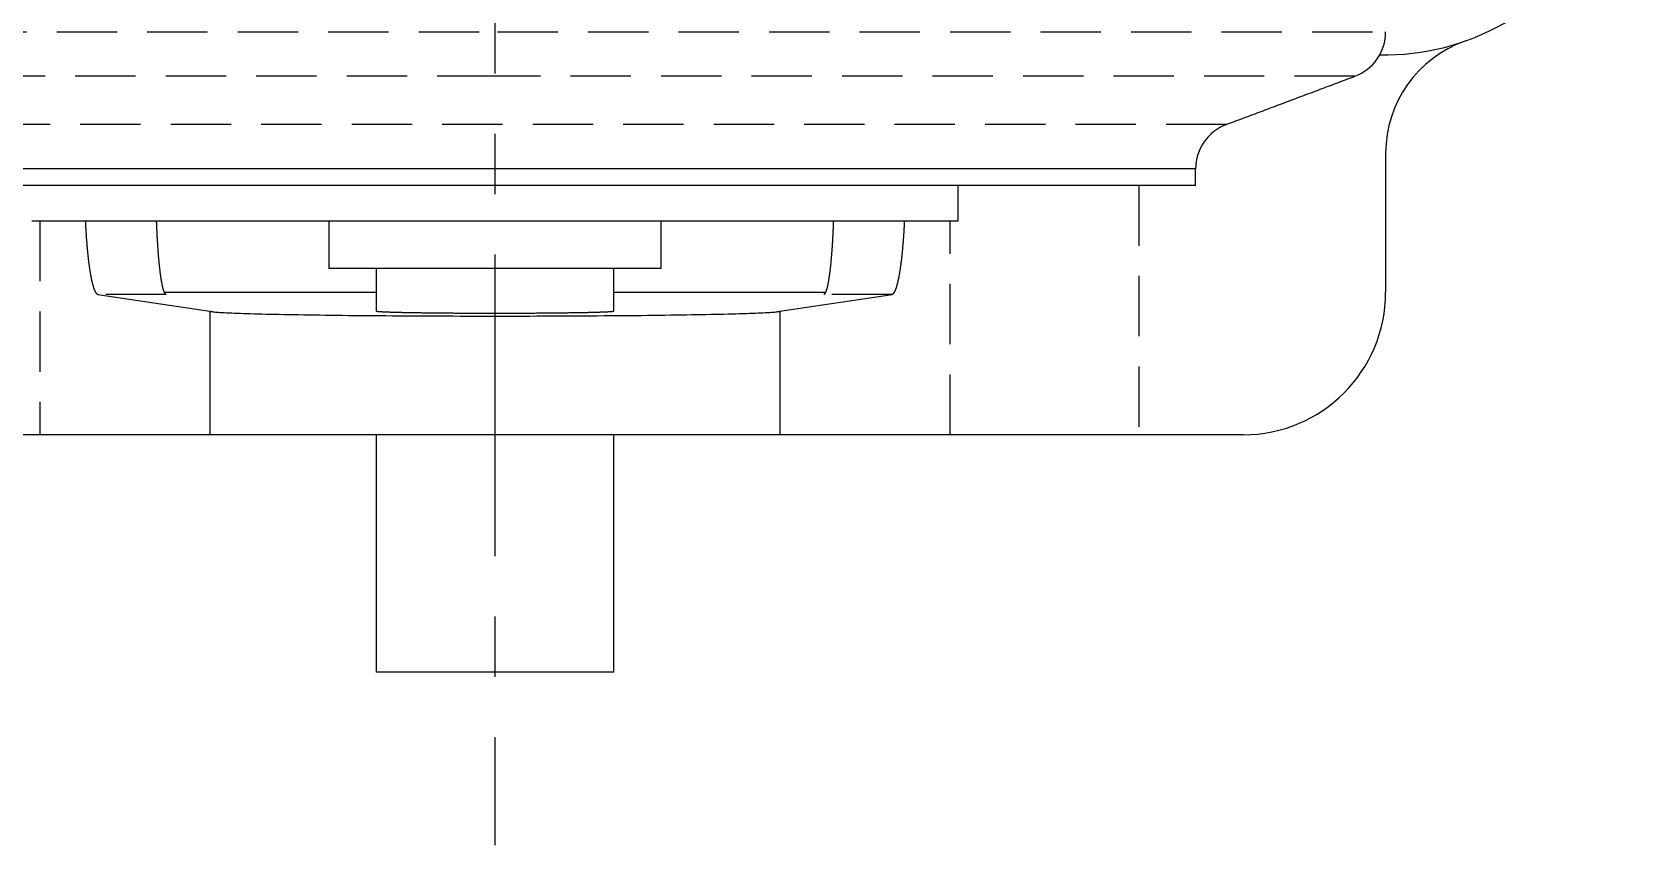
# Model space of a CAD drawing. Extents: x 21 to 308, y 43 to 260.
# Drawn here: x 130.09 to 163.59, y 44.2 to 61.32 of the extents above; entities that cross this region are included whole.
import ezdxf

# ---------------------------------------------------------------- set-up
doc = ezdxf.new("R2010")
doc.units = 0
doc.linetypes.add('CENTER', pattern=[10.16, 6.35, -1.27, 1.27, -1.27])
doc.linetypes.add('HIDDEN', pattern=[1.905, 1.27, -0.635])
doc.layers.get('0').update_dxf_attribs({"linetype": 'CONTINUOUS'})
doc.layers.add('CENTER', color=1, linetype='CENTER')

msp = doc.modelspace()

# ---------------------------------------------------------------- linework, layer by layer
at = {"color": 3, "linetype": 'HIDDEN'}
for p, q in [((121.088, 61.321), (139.893, 61.321)), ((139.893, 61.321), (158.588, 61.321)), ((139.891, 60.385), (121.737, 60.385)), ((157.939, 60.385), (139.891, 60.385)), ((155.237, 59.372), (124.439, 59.372)), ((153.395, 58.088), (153.395, 52.838)), ((130.254, 57.338), (130.254, 52.838)), ((149.423, 52.838), (149.423, 57.338)), ((132.913, 55.794), (131.48, 55.794)), ((148.196, 55.794), (146.764, 55.794))]:
    msp.add_line(p, q, dxfattribs=at)
at = {"color": 7, "linetype": 'CONTINUOUS'}
for p, q in [((158.588, 58.767), (158.588, 55.838)), ((154.588, 58.435), (125.088, 58.435)), ((154.588, 58.088), (125.088, 58.088)), ((149.588, 57.338), (130.088, 57.338)), ((143.338, 56.338), (136.338, 56.338)), ((131.48, 55.794), (133.838, 55.443)), ((132.875, 55.838), (137.338, 55.838)), ((142.338, 55.838), (146.802, 55.838)), ((145.838, 55.443), (148.196, 55.794)), ((133.838, 55.443), (133.838, 52.838)), ((145.838, 55.443), (145.838, 52.838)), ((130.254, 52.838), (126.281, 52.838)), ((133.838, 52.838), (130.254, 52.838)), ((145.838, 52.838), (133.838, 52.838)), ((149.423, 52.838), (145.838, 52.838)), ((153.395, 52.838), (149.423, 52.838)), ((155.588, 52.838), (153.395, 52.838)), ((142.338, 47.838), (137.338, 47.838))]:
    msp.add_line(p, q, dxfattribs=at)
at = {"color": 7}
for points in [[(155.237, 59.372, 0), (155.28, 59.388, 0), (155.323, 59.404, 0), (155.366, 59.42, 0), (155.409, 59.436, 0), (155.451, 59.452, 0), (155.494, 59.468, 0), (155.537, 59.484, 0), (155.58, 59.5, 0), (155.623, 59.516, 0), (155.666, 59.532, 0), (155.709, 59.548, 0), (155.752, 59.565, 0), (155.795, 59.581, 0), (155.838, 59.597, 0), (155.88, 59.613, 0), (155.923, 59.629, 0), (155.966, 59.645, 0), (156.009, 59.661, 0), (156.052, 59.677, 0), (156.095, 59.693, 0), (156.138, 59.709, 0), (156.181, 59.725, 0), (156.224, 59.742, 0), (156.266, 59.758, 0), (156.309, 59.774, 0), (156.352, 59.79, 0), (156.395, 59.806, 0), (156.438, 59.822, 0), (156.481, 59.838, 0), (156.524, 59.854, 0), (156.567, 59.87, 0), (156.61, 59.886, 0), (156.652, 59.902, 0), (156.695, 59.919, 0), (156.738, 59.935, 0), (156.781, 59.951, 0), (156.824, 59.967, 0), (156.867, 59.983, 0), (156.91, 59.999, 0), (156.953, 60.015, 0), (156.996, 60.031, 0), (157.039, 60.047, 0), (157.081, 60.063, 0), (157.124, 60.079, 0), (157.167, 60.095, 0), (157.21, 60.111, 0), (157.253, 60.128, 0), (157.296, 60.144, 0), (157.339, 60.16, 0), (157.382, 60.176, 0), (157.425, 60.192, 0), (157.467, 60.208, 0), (157.51, 60.224, 0), (157.553, 60.24, 0), (157.596, 60.256, 0), (157.639, 60.272, 0), (157.682, 60.288, 0), (157.725, 60.304, 0), (157.768, 60.321, 0), (157.811, 60.337, 0), (157.853, 60.353, 0), (157.896, 60.369, 0), (157.939, 60.385, 0)], [(154.588, 58.088, 0), (154.588, 58.093, 0), (154.588, 58.099, 0), (154.588, 58.104, 0), (154.588, 58.11, 0), (154.588, 58.115, 0), (154.588, 58.121, 0), (154.588, 58.126, 0), (154.588, 58.132, 0), (154.588, 58.137, 0), (154.588, 58.143, 0), (154.588, 58.148, 0), (154.588, 58.154, 0), (154.588, 58.159, 0), (154.588, 58.165, 0), (154.588, 58.17, 0), (154.588, 58.176, 0), (154.588, 58.181, 0), (154.588, 58.187, 0), (154.588, 58.192, 0), (154.588, 58.198, 0), (154.588, 58.203, 0), (154.588, 58.209, 0), (154.588, 58.215, 0), (154.588, 58.22, 0), (154.588, 58.225, 0), (154.588, 58.231, 0), (154.588, 58.237, 0), (154.588, 58.242, 0), (154.588, 58.248, 0), (154.588, 58.253, 0), (154.588, 58.259, 0), (154.588, 58.264, 0), (154.588, 58.27, 0), (154.588, 58.275, 0), (154.588, 58.281, 0), (154.588, 58.286, 0), (154.588, 58.292, 0), (154.588, 58.297, 0), (154.588, 58.303, 0), (154.588, 58.308, 0), (154.588, 58.314, 0), (154.588, 58.319, 0), (154.588, 58.325, 0), (154.588, 58.33, 0), (154.588, 58.336, 0), (154.588, 58.342, 0), (154.588, 58.347, 0), (154.588, 58.352, 0), (154.588, 58.358, 0), (154.588, 58.364, 0), (154.588, 58.369, 0), (154.588, 58.375, 0), (154.588, 58.38, 0), (154.588, 58.386, 0), (154.588, 58.391, 0), (154.588, 58.397, 0), (154.588, 58.402, 0), (154.588, 58.408, 0), (154.588, 58.413, 0), (154.588, 58.419, 0), (154.588, 58.424, 0), (154.588, 58.43, 0), (154.588, 58.435, 0)], [(149.588, 57.338, 0), (149.588, 57.349, 0), (149.588, 57.361, 0), (149.588, 57.373, 0), (149.588, 57.385, 0), (149.588, 57.397, 0), (149.588, 57.409, 0), (149.588, 57.421, 0), (149.588, 57.433, 0), (149.588, 57.445, 0), (149.588, 57.457, 0), (149.588, 57.468, 0), (149.588, 57.48, 0), (149.588, 57.492, 0), (149.588, 57.504, 0), (149.588, 57.516, 0), (149.588, 57.528, 0), (149.588, 57.54, 0), (149.588, 57.552, 0), (149.588, 57.564, 0), (149.588, 57.576, 0), (149.588, 57.588, 0), (149.588, 57.599, 0), (149.588, 57.611, 0), (149.588, 57.623, 0), (149.588, 57.635, 0), (149.588, 57.647, 0), (149.588, 57.659, 0), (149.588, 57.671, 0), (149.588, 57.683, 0), (149.588, 57.695, 0), (149.588, 57.707, 0), (149.588, 57.718, 0), (149.588, 57.73, 0), (149.588, 57.742, 0), (149.588, 57.754, 0), (149.588, 57.766, 0), (149.588, 57.778, 0), (149.588, 57.79, 0), (149.588, 57.802, 0), (149.588, 57.814, 0), (149.588, 57.826, 0), (149.588, 57.838, 0), (149.588, 57.849, 0), (149.588, 57.861, 0), (149.588, 57.873, 0), (149.588, 57.885, 0), (149.588, 57.897, 0), (149.588, 57.909, 0), (149.588, 57.921, 0), (149.588, 57.933, 0), (149.588, 57.945, 0), (149.588, 57.957, 0), (149.588, 57.968, 0), (149.588, 57.98, 0), (149.588, 57.992, 0), (149.588, 58.004, 0), (149.588, 58.016, 0), (149.588, 58.028, 0), (149.588, 58.04, 0), (149.588, 58.052, 0), (149.588, 58.064, 0), (149.588, 58.076, 0), (149.588, 58.088, 0)], [(136.338, 57.338, 0), (136.338, 57.322, 0), (136.338, 57.306, 0), (136.338, 57.29, 0), (136.338, 57.274, 0), (136.338, 57.258, 0), (136.338, 57.242, 0), (136.338, 57.227, 0), (136.338, 57.211, 0), (136.338, 57.195, 0), (136.338, 57.179, 0), (136.338, 57.163, 0), (136.338, 57.147, 0), (136.338, 57.131, 0), (136.338, 57.115, 0), (136.338, 57.099, 0), (136.338, 57.084, 0), (136.338, 57.068, 0), (136.338, 57.052, 0), (136.338, 57.036, 0), (136.338, 57.02, 0), (136.338, 57.004, 0), (136.338, 56.988, 0), (136.338, 56.972, 0), (136.338, 56.957, 0), (136.338, 56.941, 0), (136.338, 56.925, 0), (136.338, 56.909, 0), (136.338, 56.893, 0), (136.338, 56.877, 0), (136.338, 56.861, 0), (136.338, 56.846, 0), (136.338, 56.83, 0), (136.338, 56.814, 0), (136.338, 56.798, 0), (136.338, 56.782, 0), (136.338, 56.766, 0), (136.338, 56.75, 0), (136.338, 56.734, 0), (136.338, 56.718, 0), (136.338, 56.703, 0), (136.338, 56.687, 0), (136.338, 56.671, 0), (136.338, 56.655, 0), (136.338, 56.639, 0), (136.338, 56.623, 0), (136.338, 56.607, 0), (136.338, 56.592, 0), (136.338, 56.576, 0), (136.338, 56.56, 0), (136.338, 56.544, 0), (136.338, 56.528, 0), (136.338, 56.512, 0), (136.338, 56.496, 0), (136.338, 56.48, 0), (136.338, 56.465, 0), (136.338, 56.449, 0), (136.338, 56.433, 0), (136.338, 56.417, 0), (136.338, 56.401, 0), (136.338, 56.385, 0), (136.338, 56.369, 0), (136.338, 56.353, 0), (136.338, 56.338, 0)], [(143.338, 56.338, 0), (143.338, 56.353, 0), (143.338, 56.369, 0), (143.338, 56.385, 0), (143.338, 56.401, 0), (143.338, 56.417, 0), (143.338, 56.433, 0), (143.338, 56.449, 0), (143.338, 56.465, 0), (143.338, 56.48, 0), (143.338, 56.496, 0), (143.338, 56.512, 0), (143.338, 56.528, 0), (143.338, 56.544, 0), (143.338, 56.56, 0), (143.338, 56.576, 0), (143.338, 56.592, 0), (143.338, 56.607, 0), (143.338, 56.623, 0), (143.338, 56.639, 0), (143.338, 56.655, 0), (143.338, 56.671, 0), (143.338, 56.687, 0), (143.338, 56.703, 0), (143.338, 56.718, 0), (143.338, 56.734, 0), (143.338, 56.75, 0), (143.338, 56.766, 0), (143.338, 56.782, 0), (143.338, 56.798, 0), (143.338, 56.814, 0), (143.338, 56.83, 0), (143.338, 56.846, 0), (143.338, 56.861, 0), (143.338, 56.877, 0), (143.338, 56.893, 0), (143.338, 56.909, 0), (143.338, 56.925, 0), (143.338, 56.941, 0), (143.338, 56.957, 0), (143.338, 56.972, 0), (143.338, 56.988, 0), (143.338, 57.004, 0), (143.338, 57.02, 0), (143.338, 57.036, 0), (143.338, 57.052, 0), (143.338, 57.068, 0), (143.338, 57.084, 0), (143.338, 57.099, 0), (143.338, 57.115, 0), (143.338, 57.131, 0), (143.338, 57.147, 0), (143.338, 57.163, 0), (143.338, 57.179, 0), (143.338, 57.195, 0), (143.338, 57.211, 0), (143.338, 57.227, 0), (143.338, 57.242, 0), (143.338, 57.258, 0), (143.338, 57.274, 0), (143.338, 57.29, 0), (143.338, 57.306, 0), (143.338, 57.322, 0), (143.338, 57.338, 0)], [(137.338, 56.338, 0), (137.338, 56.323, 0), (137.338, 56.309, 0), (137.338, 56.295, 0), (137.338, 56.281, 0), (137.338, 56.267, 0), (137.338, 56.252, 0), (137.338, 56.238, 0), (137.338, 56.224, 0), (137.338, 56.21, 0), (137.338, 56.196, 0), (137.338, 56.181, 0), (137.338, 56.167, 0), (137.338, 56.153, 0), (137.338, 56.139, 0), (137.338, 56.124, 0), (137.338, 56.11, 0), (137.338, 56.096, 0), (137.338, 56.082, 0), (137.338, 56.068, 0), (137.338, 56.053, 0), (137.338, 56.039, 0), (137.338, 56.025, 0), (137.338, 56.011, 0), (137.338, 55.997, 0), (137.338, 55.983, 0), (137.338, 55.968, 0), (137.338, 55.954, 0), (137.338, 55.94, 0), (137.338, 55.926, 0), (137.338, 55.911, 0), (137.338, 55.897, 0), (137.338, 55.883, 0), (137.338, 55.869, 0), (137.338, 55.855, 0), (137.338, 55.84, 0), (137.338, 55.826, 0), (137.338, 55.812, 0), (137.338, 55.798, 0), (137.338, 55.784, 0), (137.338, 55.77, 0), (137.338, 55.755, 0), (137.338, 55.741, 0), (137.338, 55.727, 0), (137.338, 55.713, 0), (137.338, 55.699, 0), (137.338, 55.684, 0), (137.338, 55.67, 0), (137.338, 55.656, 0), (137.338, 55.642, 0), (137.338, 55.627, 0), (137.338, 55.613, 0), (137.338, 55.599, 0), (137.338, 55.585, 0), (137.338, 55.571, 0), (137.338, 55.556, 0), (137.338, 55.542, 0), (137.338, 55.528, 0), (137.338, 55.514, 0), (137.338, 55.5, 0), (137.338, 55.485, 0), (137.338, 55.471, 0), (137.338, 55.457, 0), (137.338, 55.443, 0)], [(142.338, 55.443, 0), (142.338, 55.457, 0), (142.338, 55.471, 0), (142.338, 55.485, 0), (142.338, 55.5, 0), (142.338, 55.514, 0), (142.338, 55.528, 0), (142.338, 55.542, 0), (142.338, 55.556, 0), (142.338, 55.571, 0), (142.338, 55.585, 0), (142.338, 55.599, 0), (142.338, 55.613, 0), (142.338, 55.627, 0), (142.338, 55.642, 0), (142.338, 55.656, 0), (142.338, 55.67, 0), (142.338, 55.684, 0), (142.338, 55.699, 0), (142.338, 55.713, 0), (142.338, 55.727, 0), (142.338, 55.741, 0), (142.338, 55.755, 0), (142.338, 55.77, 0), (142.338, 55.784, 0), (142.338, 55.798, 0), (142.338, 55.812, 0), (142.338, 55.826, 0), (142.338, 55.84, 0), (142.338, 55.855, 0), (142.338, 55.869, 0), (142.338, 55.883, 0), (142.338, 55.897, 0), (142.338, 55.911, 0), (142.338, 55.926, 0), (142.338, 55.94, 0), (142.338, 55.954, 0), (142.338, 55.968, 0), (142.338, 55.983, 0), (142.338, 55.997, 0), (142.338, 56.011, 0), (142.338, 56.025, 0), (142.338, 56.039, 0), (142.338, 56.053, 0), (142.338, 56.068, 0), (142.338, 56.082, 0), (142.338, 56.096, 0), (142.338, 56.11, 0), (142.338, 56.124, 0), (142.338, 56.139, 0), (142.338, 56.153, 0), (142.338, 56.167, 0), (142.338, 56.181, 0), (142.338, 56.196, 0), (142.338, 56.21, 0), (142.338, 56.224, 0), (142.338, 56.238, 0), (142.338, 56.252, 0), (142.338, 56.267, 0), (142.338, 56.281, 0), (142.338, 56.295, 0), (142.338, 56.309, 0), (142.338, 56.323, 0), (142.338, 56.338, 0)], [(137.338, 52.838, 0), (137.338, 52.758, 0), (137.338, 52.679, 0), (137.338, 52.599, 0), (137.338, 52.52, 0), (137.338, 52.441, 0), (137.338, 52.361, 0), (137.338, 52.282, 0), (137.338, 52.203, 0), (137.338, 52.123, 0), (137.338, 52.044, 0), (137.338, 51.965, 0), (137.338, 51.885, 0), (137.338, 51.806, 0), (137.338, 51.727, 0), (137.338, 51.647, 0), (137.338, 51.568, 0), (137.338, 51.488, 0), (137.338, 51.409, 0), (137.338, 51.33, 0), (137.338, 51.25, 0), (137.338, 51.171, 0), (137.338, 51.092, 0), (137.338, 51.012, 0), (137.338, 50.933, 0), (137.338, 50.853, 0), (137.338, 50.774, 0), (137.338, 50.695, 0), (137.338, 50.615, 0), (137.338, 50.536, 0), (137.338, 50.457, 0), (137.338, 50.377, 0), (137.338, 50.298, 0), (137.338, 50.218, 0), (137.338, 50.139, 0), (137.338, 50.06, 0), (137.338, 49.98, 0), (137.338, 49.901, 0), (137.338, 49.822, 0), (137.338, 49.742, 0), (137.338, 49.663, 0), (137.338, 49.584, 0), (137.338, 49.504, 0), (137.338, 49.425, 0), (137.338, 49.346, 0), (137.338, 49.266, 0), (137.338, 49.187, 0), (137.338, 49.107, 0), (137.338, 49.028, 0), (137.338, 48.949, 0), (137.338, 48.869, 0), (137.338, 48.79, 0), (137.338, 48.711, 0), (137.338, 48.631, 0), (137.338, 48.552, 0), (137.338, 48.472, 0), (137.338, 48.393, 0), (137.338, 48.314, 0), (137.338, 48.234, 0), (137.338, 48.155, 0), (137.338, 48.076, 0), (137.338, 47.996, 0), (137.338, 47.917, 0), (137.338, 47.838, 0)], [(142.338, 47.838, 0), (142.338, 47.917, 0), (142.338, 47.996, 0), (142.338, 48.076, 0), (142.338, 48.155, 0), (142.338, 48.234, 0), (142.338, 48.314, 0), (142.338, 48.393, 0), (142.338, 48.472, 0), (142.338, 48.552, 0), (142.338, 48.631, 0), (142.338, 48.711, 0), (142.338, 48.79, 0), (142.338, 48.869, 0), (142.338, 48.949, 0), (142.338, 49.028, 0), (142.338, 49.107, 0), (142.338, 49.187, 0), (142.338, 49.266, 0), (142.338, 49.346, 0), (142.338, 49.425, 0), (142.338, 49.504, 0), (142.338, 49.584, 0), (142.338, 49.663, 0), (142.338, 49.742, 0), (142.338, 49.822, 0), (142.338, 49.901, 0), (142.338, 49.98, 0), (142.338, 50.06, 0), (142.338, 50.139, 0), (142.338, 50.218, 0), (142.338, 50.298, 0), (142.338, 50.377, 0), (142.338, 50.457, 0), (142.338, 50.536, 0), (142.338, 50.615, 0), (142.338, 50.695, 0), (142.338, 50.774, 0), (142.338, 50.853, 0), (142.338, 50.933, 0), (142.338, 51.012, 0), (142.338, 51.092, 0), (142.338, 51.171, 0), (142.338, 51.25, 0), (142.338, 51.33, 0), (142.338, 51.409, 0), (142.338, 51.488, 0), (142.338, 51.568, 0), (142.338, 51.647, 0), (142.338, 51.727, 0), (142.338, 51.806, 0), (142.338, 51.885, 0), (142.338, 51.965, 0), (142.338, 52.044, 0), (142.338, 52.123, 0), (142.338, 52.203, 0), (142.338, 52.282, 0), (142.338, 52.361, 0), (142.338, 52.441, 0), (142.338, 52.52, 0), (142.338, 52.599, 0), (142.338, 52.679, 0), (142.338, 52.758, 0), (142.338, 52.838, 0)]]:
    msp.add_polyline3d(points, dxfattribs=at)
at = {"color": 7, "linetype": 'CONTINUOUS'}
for points in [[(131.213, 57.338, 0), (131.215, 57.317, 0), (131.216, 57.296, 0), (131.217, 57.275, 0), (131.218, 57.254, 0), (131.219, 57.234, 0), (131.22, 57.213, 0), (131.221, 57.193, 0), (131.222, 57.173, 0), (131.224, 57.153, 0), (131.225, 57.132, 0), (131.226, 57.112, 0), (131.227, 57.092, 0), (131.229, 57.073, 0), (131.23, 57.053, 0), (131.231, 57.033, 0), (131.233, 57.014, 0), (131.234, 56.994, 0), (131.235, 56.975, 0), (131.237, 56.956, 0), (131.238, 56.937, 0), (131.24, 56.918, 0), (131.241, 56.899, 0), (131.243, 56.88, 0), (131.244, 56.861, 0), (131.246, 56.843, 0), (131.247, 56.825, 0), (131.249, 56.806, 0), (131.25, 56.788, 0), (131.252, 56.77, 0), (131.254, 56.752, 0), (131.255, 56.734, 0), (131.257, 56.717, 0), (131.259, 56.699, 0), (131.26, 56.682, 0), (131.262, 56.664, 0), (131.264, 56.647, 0), (131.266, 56.63, 0), (131.267, 56.614, 0), (131.269, 56.597, 0), (131.271, 56.58, 0), (131.273, 56.564, 0), (131.275, 56.548, 0), (131.277, 56.531, 0), (131.279, 56.515, 0), (131.28, 56.5, 0), (131.282, 56.484, 0), (131.284, 56.468, 0), (131.286, 56.453, 0), (131.288, 56.438, 0), (131.29, 56.422, 0), (131.292, 56.408, 0), (131.294, 56.393, 0), (131.296, 56.378, 0), (131.298, 56.364, 0), (131.3, 56.349, 0), (131.302, 56.335, 0), (131.305, 56.321, 0), (131.307, 56.307, 0), (131.309, 56.294, 0), (131.311, 56.28, 0), (131.313, 56.267, 0), (131.315, 56.254, 0), (131.317, 56.241, 0), (131.32, 56.228, 0), (131.322, 56.215, 0), (131.324, 56.203, 0), (131.326, 56.19, 0), (131.329, 56.178, 0), (131.331, 56.166, 0), (131.333, 56.154, 0), (131.335, 56.143, 0), (131.338, 56.131, 0), (131.34, 56.12, 0), (131.342, 56.109, 0), (131.345, 56.098, 0), (131.347, 56.087, 0), (131.349, 56.077, 0), (131.352, 56.066, 0), (131.354, 56.056, 0), (131.357, 56.046, 0), (131.359, 56.036, 0), (131.361, 56.026, 0), (131.364, 56.017, 0), (131.366, 56.008, 0), (131.369, 55.999, 0), (131.371, 55.99, 0), (131.374, 55.981, 0), (131.376, 55.973, 0), (131.379, 55.964, 0), (131.381, 55.956, 0), (131.384, 55.948, 0), (131.386, 55.941, 0), (131.389, 55.933, 0), (131.391, 55.926, 0), (131.394, 55.919, 0), (131.396, 55.911, 0), (131.399, 55.905, 0), (131.401, 55.898, 0), (131.404, 55.892, 0), (131.406, 55.886, 0), (131.409, 55.88, 0), (131.412, 55.874, 0), (131.414, 55.868, 0), (131.417, 55.863, 0), (131.419, 55.858, 0), (131.422, 55.853, 0), (131.424, 55.848, 0), (131.427, 55.843, 0), (131.43, 55.839, 0), (131.432, 55.835, 0), (131.435, 55.831, 0), (131.438, 55.827, 0), (131.44, 55.824, 0), (131.443, 55.82, 0), (131.446, 55.817, 0), (131.448, 55.814, 0), (131.451, 55.811, 0), (131.453, 55.809, 0), (131.456, 55.806, 0), (131.459, 55.804, 0), (131.461, 55.802, 0), (131.464, 55.801, 0), (131.467, 55.799, 0), (131.469, 55.798, 0), (131.472, 55.797, 0), (131.475, 55.796, 0), (131.477, 55.795, 0), (131.48, 55.794, 0)], [(132.708, 57.338, 0), (132.709, 57.317, 0), (132.71, 57.296, 0), (132.711, 57.275, 0), (132.712, 57.254, 0), (132.712, 57.234, 0), (132.713, 57.213, 0), (132.714, 57.193, 0), (132.715, 57.173, 0), (132.716, 57.153, 0), (132.717, 57.132, 0), (132.718, 57.112, 0), (132.719, 57.092, 0), (132.72, 57.073, 0), (132.721, 57.053, 0), (132.722, 57.033, 0), (132.723, 57.014, 0), (132.724, 56.994, 0), (132.725, 56.975, 0), (132.726, 56.956, 0), (132.727, 56.937, 0), (132.728, 56.918, 0), (132.729, 56.899, 0), (132.731, 56.88, 0), (132.732, 56.861, 0), (132.733, 56.843, 0), (132.734, 56.825, 0), (132.735, 56.806, 0), (132.737, 56.788, 0), (132.738, 56.77, 0), (132.739, 56.752, 0), (132.74, 56.734, 0), (132.742, 56.717, 0), (132.743, 56.699, 0), (132.744, 56.682, 0), (132.746, 56.664, 0), (132.747, 56.647, 0), (132.748, 56.63, 0), (132.75, 56.614, 0), (132.751, 56.597, 0), (132.752, 56.58, 0), (132.754, 56.564, 0), (132.755, 56.548, 0), (132.757, 56.531, 0), (132.758, 56.515, 0), (132.76, 56.5, 0), (132.761, 56.484, 0), (132.763, 56.468, 0), (132.764, 56.453, 0), (132.766, 56.438, 0), (132.767, 56.422, 0), (132.769, 56.408, 0), (132.77, 56.393, 0), (132.772, 56.378, 0), (132.773, 56.364, 0), (132.775, 56.349, 0), (132.776, 56.335, 0), (132.778, 56.321, 0), (132.78, 56.307, 0), (132.781, 56.294, 0), (132.783, 56.28, 0), (132.785, 56.267, 0), (132.786, 56.254, 0), (132.788, 56.241, 0), (132.79, 56.228, 0), (132.791, 56.215, 0), (132.793, 56.203, 0), (132.795, 56.19, 0), (132.797, 56.178, 0), (132.798, 56.166, 0), (132.8, 56.154, 0), (132.802, 56.143, 0), (132.804, 56.131, 0), (132.805, 56.12, 0), (132.807, 56.109, 0), (132.809, 56.098, 0), (132.811, 56.087, 0), (132.812, 56.077, 0), (132.814, 56.066, 0), (132.816, 56.056, 0), (132.818, 56.046, 0), (132.82, 56.036, 0), (132.822, 56.026, 0), (132.823, 56.017, 0), (132.825, 56.008, 0), (132.827, 55.999, 0), (132.829, 55.99, 0), (132.831, 55.981, 0), (132.833, 55.973, 0), (132.835, 55.964, 0), (132.837, 55.956, 0), (132.839, 55.948, 0), (132.841, 55.941, 0), (132.842, 55.933, 0), (132.844, 55.926, 0), (132.846, 55.919, 0), (132.848, 55.911, 0), (132.85, 55.905, 0), (132.852, 55.898, 0), (132.854, 55.892, 0), (132.856, 55.886, 0), (132.858, 55.88, 0), (132.86, 55.874, 0), (132.862, 55.868, 0), (132.864, 55.863, 0), (132.866, 55.858, 0), (132.868, 55.853, 0), (132.87, 55.848, 0), (132.872, 55.843, 0), (132.874, 55.839, 0), (132.876, 55.835, 0), (132.878, 55.831, 0), (132.88, 55.827, 0), (132.882, 55.824, 0), (132.884, 55.82, 0), (132.886, 55.817, 0), (132.888, 55.814, 0), (132.89, 55.811, 0), (132.892, 55.809, 0), (132.894, 55.806, 0), (132.896, 55.804, 0), (132.898, 55.802, 0), (132.9, 55.801, 0), (132.902, 55.799, 0), (132.904, 55.798, 0), (132.906, 55.797, 0), (132.909, 55.796, 0), (132.911, 55.795, 0), (132.913, 55.794, 0)], [(146.764, 55.794, 0), (146.766, 55.795, 0), (146.768, 55.796, 0), (146.77, 55.797, 0), (146.772, 55.798, 0), (146.774, 55.799, 0), (146.776, 55.801, 0), (146.778, 55.802, 0), (146.78, 55.804, 0), (146.782, 55.806, 0), (146.784, 55.809, 0), (146.786, 55.811, 0), (146.788, 55.814, 0), (146.79, 55.817, 0), (146.792, 55.82, 0), (146.794, 55.824, 0), (146.796, 55.827, 0), (146.798, 55.831, 0), (146.8, 55.835, 0), (146.802, 55.839, 0), (146.804, 55.843, 0), (146.806, 55.848, 0), (146.808, 55.853, 0), (146.81, 55.858, 0), (146.812, 55.863, 0), (146.814, 55.868, 0), (146.816, 55.874, 0), (146.818, 55.88, 0), (146.82, 55.886, 0), (146.822, 55.892, 0), (146.824, 55.898, 0), (146.826, 55.905, 0), (146.828, 55.911, 0), (146.83, 55.919, 0), (146.832, 55.926, 0), (146.834, 55.933, 0), (146.836, 55.941, 0), (146.838, 55.948, 0), (146.84, 55.956, 0), (146.842, 55.964, 0), (146.843, 55.973, 0), (146.845, 55.981, 0), (146.847, 55.99, 0), (146.849, 55.999, 0), (146.851, 56.008, 0), (146.853, 56.017, 0), (146.855, 56.026, 0), (146.857, 56.036, 0), (146.858, 56.046, 0), (146.86, 56.056, 0), (146.862, 56.066, 0), (146.864, 56.077, 0), (146.866, 56.087, 0), (146.867, 56.098, 0), (146.869, 56.109, 0), (146.871, 56.12, 0), (146.873, 56.131, 0), (146.875, 56.143, 0), (146.876, 56.154, 0), (146.878, 56.166, 0), (146.88, 56.178, 0), (146.882, 56.19, 0), (146.883, 56.203, 0), (146.885, 56.215, 0), (146.887, 56.228, 0), (146.888, 56.241, 0), (146.89, 56.254, 0), (146.892, 56.267, 0), (146.893, 56.28, 0), (146.895, 56.294, 0), (146.897, 56.307, 0), (146.898, 56.321, 0), (146.9, 56.335, 0), (146.901, 56.349, 0), (146.903, 56.364, 0), (146.905, 56.378, 0), (146.906, 56.393, 0), (146.908, 56.408, 0), (146.909, 56.422, 0), (146.911, 56.438, 0), (146.912, 56.453, 0), (146.914, 56.468, 0), (146.915, 56.484, 0), (146.917, 56.5, 0), (146.918, 56.515, 0), (146.92, 56.531, 0), (146.921, 56.548, 0), (146.922, 56.564, 0), (146.924, 56.58, 0), (146.925, 56.597, 0), (146.927, 56.614, 0), (146.928, 56.63, 0), (146.929, 56.647, 0), (146.931, 56.664, 0), (146.932, 56.682, 0), (146.933, 56.699, 0), (146.935, 56.717, 0), (146.936, 56.734, 0), (146.937, 56.752, 0), (146.938, 56.77, 0), (146.94, 56.788, 0), (146.941, 56.806, 0), (146.942, 56.825, 0), (146.943, 56.843, 0), (146.945, 56.861, 0), (146.946, 56.88, 0), (146.947, 56.899, 0), (146.948, 56.918, 0), (146.949, 56.937, 0), (146.95, 56.956, 0), (146.951, 56.975, 0), (146.952, 56.994, 0), (146.953, 57.014, 0), (146.954, 57.033, 0), (146.955, 57.053, 0), (146.956, 57.073, 0), (146.957, 57.092, 0), (146.958, 57.112, 0), (146.959, 57.132, 0), (146.96, 57.153, 0), (146.961, 57.173, 0), (146.962, 57.193, 0), (146.963, 57.213, 0), (146.964, 57.234, 0), (146.965, 57.254, 0), (146.966, 57.275, 0), (146.966, 57.296, 0), (146.967, 57.317, 0), (146.968, 57.338, 0)], [(148.196, 55.794, 0), (148.199, 55.795, 0), (148.202, 55.796, 0), (148.204, 55.797, 0), (148.207, 55.798, 0), (148.21, 55.799, 0), (148.212, 55.801, 0), (148.215, 55.802, 0), (148.218, 55.804, 0), (148.22, 55.806, 0), (148.223, 55.809, 0), (148.226, 55.811, 0), (148.228, 55.814, 0), (148.231, 55.817, 0), (148.233, 55.82, 0), (148.236, 55.824, 0), (148.239, 55.827, 0), (148.241, 55.831, 0), (148.244, 55.835, 0), (148.247, 55.839, 0), (148.249, 55.843, 0), (148.252, 55.848, 0), (148.254, 55.853, 0), (148.257, 55.858, 0), (148.26, 55.863, 0), (148.262, 55.868, 0), (148.265, 55.874, 0), (148.267, 55.88, 0), (148.27, 55.886, 0), (148.273, 55.892, 0), (148.275, 55.898, 0), (148.278, 55.905, 0), (148.28, 55.911, 0), (148.283, 55.919, 0), (148.285, 55.926, 0), (148.288, 55.933, 0), (148.29, 55.941, 0), (148.293, 55.948, 0), (148.295, 55.956, 0), (148.298, 55.964, 0), (148.3, 55.973, 0), (148.303, 55.981, 0), (148.305, 55.99, 0), (148.308, 55.999, 0), (148.31, 56.008, 0), (148.313, 56.017, 0), (148.315, 56.026, 0), (148.317, 56.036, 0), (148.32, 56.046, 0), (148.322, 56.056, 0), (148.325, 56.066, 0), (148.327, 56.077, 0), (148.329, 56.087, 0), (148.332, 56.098, 0), (148.334, 56.109, 0), (148.336, 56.12, 0), (148.339, 56.131, 0), (148.341, 56.143, 0), (148.343, 56.154, 0), (148.345, 56.166, 0), (148.348, 56.178, 0), (148.35, 56.19, 0), (148.352, 56.203, 0), (148.354, 56.215, 0), (148.357, 56.228, 0), (148.359, 56.241, 0), (148.361, 56.254, 0), (148.363, 56.267, 0), (148.365, 56.28, 0), (148.367, 56.294, 0), (148.37, 56.307, 0), (148.372, 56.321, 0), (148.374, 56.335, 0), (148.376, 56.349, 0), (148.378, 56.364, 0), (148.38, 56.378, 0), (148.382, 56.393, 0), (148.384, 56.408, 0), (148.386, 56.422, 0), (148.388, 56.438, 0), (148.39, 56.453, 0), (148.392, 56.468, 0), (148.394, 56.484, 0), (148.396, 56.5, 0), (148.398, 56.515, 0), (148.4, 56.531, 0), (148.402, 56.548, 0), (148.403, 56.564, 0), (148.405, 56.58, 0), (148.407, 56.597, 0), (148.409, 56.614, 0), (148.411, 56.63, 0), (148.412, 56.647, 0), (148.414, 56.664, 0), (148.416, 56.682, 0), (148.418, 56.699, 0), (148.419, 56.717, 0), (148.421, 56.734, 0), (148.423, 56.752, 0), (148.424, 56.77, 0), (148.426, 56.788, 0), (148.427, 56.806, 0), (148.429, 56.825, 0), (148.431, 56.843, 0), (148.432, 56.861, 0), (148.434, 56.88, 0), (148.435, 56.899, 0), (148.437, 56.918, 0), (148.438, 56.937, 0), (148.44, 56.956, 0), (148.441, 56.975, 0), (148.442, 56.994, 0), (148.444, 57.014, 0), (148.445, 57.033, 0), (148.446, 57.053, 0), (148.448, 57.073, 0), (148.449, 57.092, 0), (148.45, 57.112, 0), (148.452, 57.132, 0), (148.453, 57.153, 0), (148.454, 57.173, 0), (148.455, 57.193, 0), (148.456, 57.213, 0), (148.457, 57.234, 0), (148.459, 57.254, 0), (148.46, 57.275, 0), (148.461, 57.296, 0), (148.462, 57.317, 0), (148.463, 57.338, 0)], [(133.838, 55.443, 0), (133.84, 55.44, 0), (133.845, 55.438, 0), (133.854, 55.435, 0), (133.867, 55.432, 0), (133.883, 55.43, 0), (133.903, 55.427, 0), (133.926, 55.425, 0), (133.953, 55.422, 0), (133.984, 55.42, 0), (134.018, 55.417, 0), (134.055, 55.415, 0), (134.097, 55.412, 0), (134.141, 55.41, 0), (134.189, 55.407, 0), (134.24, 55.405, 0), (134.295, 55.403, 0), (134.353, 55.4, 0), (134.414, 55.398, 0), (134.479, 55.395, 0), (134.547, 55.393, 0), (134.618, 55.391, 0), (134.692, 55.389, 0), (134.769, 55.386, 0), (134.849, 55.384, 0), (134.933, 55.382, 0), (135.019, 55.38, 0), (135.108, 55.378, 0), (135.2, 55.376, 0), (135.295, 55.374, 0), (135.392, 55.372, 0), (135.493, 55.37, 0), (135.596, 55.368, 0), (135.701, 55.367, 0), (135.809, 55.365, 0), (135.919, 55.363, 0), (136.032, 55.361, 0), (136.147, 55.36, 0), (136.264, 55.358, 0), (136.383, 55.357, 0), (136.505, 55.355, 0), (136.628, 55.354, 0), (136.754, 55.352, 0), (136.881, 55.351, 0), (137.01, 55.35, 0), (137.14, 55.349, 0), (137.273, 55.348, 0), (137.407, 55.347, 0), (137.542, 55.346, 0), (137.679, 55.345, 0), (137.817, 55.344, 0), (137.956, 55.343, 0), (138.096, 55.342, 0), (138.238, 55.341, 0), (138.38, 55.341, 0), (138.524, 55.34, 0), (138.668, 55.34, 0), (138.812, 55.339, 0), (138.958, 55.339, 0), (139.104, 55.338, 0), (139.25, 55.338, 0), (139.397, 55.338, 0), (139.544, 55.338, 0), (139.691, 55.338, 0), (139.838, 55.338, 0), (139.985, 55.338, 0), (140.133, 55.338, 0), (140.28, 55.338, 0), (140.426, 55.338, 0), (140.573, 55.338, 0), (140.719, 55.339, 0), (140.864, 55.339, 0), (141.009, 55.34, 0), (141.153, 55.34, 0), (141.296, 55.341, 0), (141.438, 55.341, 0), (141.58, 55.342, 0), (141.72, 55.343, 0), (141.859, 55.344, 0), (141.998, 55.345, 0), (142.134, 55.346, 0), (142.27, 55.347, 0), (142.403, 55.348, 0), (142.536, 55.349, 0), (142.667, 55.35, 0), (142.796, 55.351, 0), (142.923, 55.352, 0), (143.048, 55.354, 0), (143.172, 55.355, 0), (143.293, 55.357, 0), (143.412, 55.358, 0), (143.53, 55.36, 0), (143.645, 55.361, 0), (143.757, 55.363, 0), (143.868, 55.365, 0), (143.975, 55.367, 0), (144.081, 55.368, 0), (144.184, 55.37, 0), (144.284, 55.372, 0), (144.381, 55.374, 0), (144.476, 55.376, 0), (144.568, 55.378, 0), (144.657, 55.38, 0), (144.744, 55.382, 0), (144.827, 55.384, 0), (144.907, 55.386, 0), (144.985, 55.389, 0), (145.059, 55.391, 0), (145.13, 55.393, 0), (145.197, 55.395, 0), (145.262, 55.398, 0), (145.323, 55.4, 0), (145.381, 55.403, 0), (145.436, 55.405, 0), (145.487, 55.407, 0), (145.535, 55.41, 0), (145.58, 55.412, 0), (145.621, 55.415, 0), (145.658, 55.417, 0), (145.692, 55.42, 0), (145.723, 55.422, 0), (145.75, 55.425, 0), (145.773, 55.427, 0), (145.793, 55.43, 0), (145.809, 55.432, 0), (145.822, 55.435, 0), (145.831, 55.438, 0), (145.836, 55.44, 0), (145.838, 55.443, 0)], [(137.338, 55.443, 0), (137.338, 55.442, 0), (137.339, 55.442, 0), (137.34, 55.441, 0), (137.341, 55.441, 0), (137.343, 55.44, 0), (137.345, 55.44, 0), (137.347, 55.439, 0), (137.35, 55.438, 0), (137.353, 55.438, 0), (137.357, 55.438, 0), (137.361, 55.437, 0), (137.365, 55.436, 0), (137.37, 55.436, 0), (137.375, 55.435, 0), (137.38, 55.435, 0), (137.386, 55.434, 0), (137.392, 55.434, 0), (137.399, 55.433, 0), (137.406, 55.433, 0), (137.413, 55.432, 0), (137.421, 55.432, 0), (137.429, 55.431, 0), (137.437, 55.431, 0), (137.446, 55.43, 0), (137.455, 55.43, 0), (137.464, 55.429, 0), (137.474, 55.429, 0), (137.484, 55.428, 0), (137.495, 55.428, 0), (137.506, 55.427, 0), (137.517, 55.426, 0), (137.528, 55.426, 0), (137.54, 55.426, 0), (137.553, 55.425, 0), (137.565, 55.425, 0), (137.578, 55.424, 0), (137.591, 55.424, 0), (137.605, 55.423, 0), (137.619, 55.423, 0), (137.633, 55.422, 0), (137.648, 55.422, 0), (137.663, 55.421, 0), (137.678, 55.421, 0), (137.694, 55.42, 0), (137.71, 55.42, 0), (137.726, 55.419, 0), (137.743, 55.419, 0), (137.759, 55.419, 0), (137.777, 55.418, 0), (137.794, 55.418, 0), (137.812, 55.417, 0), (137.83, 55.417, 0), (137.849, 55.416, 0), (137.867, 55.416, 0), (137.886, 55.415, 0), (137.906, 55.415, 0), (137.925, 55.415, 0), (137.945, 55.414, 0), (137.965, 55.414, 0), (137.986, 55.413, 0), (138.007, 55.413, 0), (138.028, 55.413, 0), (138.049, 55.412, 0), (138.07, 55.412, 0), (138.092, 55.411, 0), (138.114, 55.411, 0), (138.137, 55.411, 0), (138.159, 55.41, 0), (138.182, 55.41, 0), (138.205, 55.41, 0), (138.229, 55.409, 0), (138.252, 55.409, 0), (138.276, 55.409, 0), (138.3, 55.408, 0), (138.324, 55.408, 0), (138.349, 55.408, 0), (138.374, 55.407, 0), (138.399, 55.407, 0), (138.424, 55.407, 0), (138.449, 55.406, 0), (138.475, 55.406, 0), (138.501, 55.406, 0), (138.527, 55.406, 0), (138.553, 55.405, 0), (138.579, 55.405, 0), (138.606, 55.405, 0), (138.633, 55.404, 0), (138.66, 55.404, 0), (138.687, 55.404, 0), (138.714, 55.404, 0), (138.742, 55.403, 0), (138.769, 55.403, 0), (138.797, 55.403, 0), (138.825, 55.403, 0), (138.853, 55.403, 0), (138.881, 55.402, 0), (138.91, 55.402, 0), (138.938, 55.402, 0), (138.967, 55.402, 0), (138.996, 55.401, 0), (139.025, 55.401, 0), (139.054, 55.401, 0), (139.083, 55.401, 0), (139.112, 55.401, 0), (139.142, 55.401, 0), (139.171, 55.401, 0), (139.201, 55.4, 0), (139.231, 55.4, 0), (139.261, 55.4, 0), (139.29, 55.4, 0), (139.32, 55.4, 0), (139.35, 55.4, 0), (139.381, 55.4, 0), (139.411, 55.4, 0), (139.441, 55.4, 0), (139.471, 55.4, 0), (139.502, 55.399, 0), (139.532, 55.399, 0), (139.563, 55.399, 0), (139.593, 55.399, 0), (139.624, 55.399, 0), (139.654, 55.399, 0), (139.685, 55.399, 0), (139.715, 55.399, 0), (139.746, 55.399, 0), (139.777, 55.399, 0), (139.807, 55.399, 0), (139.838, 55.399, 0)], [(139.838, 55.399, 0), (139.869, 55.399, 0), (139.9, 55.399, 0), (139.93, 55.399, 0), (139.961, 55.399, 0), (139.991, 55.399, 0), (140.022, 55.399, 0), (140.053, 55.399, 0), (140.083, 55.399, 0), (140.114, 55.399, 0), (140.144, 55.399, 0), (140.175, 55.399, 0), (140.205, 55.4, 0), (140.235, 55.4, 0), (140.266, 55.4, 0), (140.296, 55.4, 0), (140.326, 55.4, 0), (140.356, 55.4, 0), (140.386, 55.4, 0), (140.416, 55.4, 0), (140.446, 55.4, 0), (140.475, 55.4, 0), (140.505, 55.401, 0), (140.534, 55.401, 0), (140.564, 55.401, 0), (140.593, 55.401, 0), (140.622, 55.401, 0), (140.651, 55.401, 0), (140.68, 55.401, 0), (140.709, 55.402, 0), (140.738, 55.402, 0), (140.766, 55.402, 0), (140.795, 55.402, 0), (140.823, 55.403, 0), (140.851, 55.403, 0), (140.879, 55.403, 0), (140.907, 55.403, 0), (140.935, 55.403, 0), (140.962, 55.404, 0), (140.989, 55.404, 0), (141.017, 55.404, 0), (141.044, 55.404, 0), (141.07, 55.405, 0), (141.097, 55.405, 0), (141.123, 55.405, 0), (141.15, 55.406, 0), (141.176, 55.406, 0), (141.201, 55.406, 0), (141.227, 55.406, 0), (141.252, 55.407, 0), (141.278, 55.407, 0), (141.303, 55.407, 0), (141.327, 55.408, 0), (141.352, 55.408, 0), (141.376, 55.408, 0), (141.4, 55.409, 0), (141.424, 55.409, 0), (141.448, 55.409, 0), (141.471, 55.41, 0), (141.494, 55.41, 0), (141.517, 55.41, 0), (141.54, 55.411, 0), (141.562, 55.411, 0), (141.584, 55.411, 0), (141.606, 55.412, 0), (141.627, 55.412, 0), (141.649, 55.413, 0), (141.67, 55.413, 0), (141.691, 55.413, 0), (141.711, 55.414, 0), (141.731, 55.414, 0), (141.751, 55.415, 0), (141.771, 55.415, 0), (141.79, 55.415, 0), (141.809, 55.416, 0), (141.828, 55.416, 0), (141.846, 55.417, 0), (141.864, 55.417, 0), (141.882, 55.418, 0), (141.9, 55.418, 0), (141.917, 55.419, 0), (141.934, 55.419, 0), (141.95, 55.419, 0), (141.967, 55.42, 0), (141.982, 55.42, 0), (141.998, 55.421, 0), (142.013, 55.421, 0), (142.028, 55.422, 0), (142.043, 55.422, 0), (142.057, 55.423, 0), (142.071, 55.423, 0), (142.085, 55.424, 0), (142.098, 55.424, 0), (142.111, 55.425, 0), (142.124, 55.425, 0), (142.136, 55.426, 0), (142.148, 55.426, 0), (142.159, 55.426, 0), (142.171, 55.427, 0), (142.181, 55.428, 0), (142.192, 55.428, 0), (142.202, 55.429, 0), (142.212, 55.429, 0), (142.221, 55.43, 0), (142.231, 55.43, 0), (142.239, 55.431, 0), (142.248, 55.431, 0), (142.256, 55.432, 0), (142.263, 55.432, 0), (142.271, 55.433, 0), (142.277, 55.433, 0), (142.284, 55.434, 0), (142.29, 55.434, 0), (142.296, 55.435, 0), (142.301, 55.435, 0), (142.306, 55.436, 0), (142.311, 55.436, 0), (142.315, 55.437, 0), (142.319, 55.438, 0), (142.323, 55.438, 0), (142.326, 55.438, 0), (142.329, 55.439, 0), (142.331, 55.44, 0), (142.333, 55.44, 0), (142.335, 55.441, 0), (142.336, 55.441, 0), (142.337, 55.442, 0), (142.338, 55.442, 0), (142.338, 55.443, 0)]]:
    msp.add_polyline3d(points, dxfattribs=at)
for centre, radius, start, end in [((158.588, 65.838), 5, 268.5798, 95.9328), ((157.588, 61.321), 1, 290.556, 0), ((161.088, 58.767), 2.5, 109.4712, 180), ((155.588, 58.435), 1, 110.556, 180), ((155.588, 55.838), 3, 270, 0)]:
    msp.add_arc(centre, radius, start, end, dxfattribs=at)
at = {"layer": 'CENTER', "color": 1, "linetype": 'CENTER'}
msp.add_line((139.838, 87.114), (139.838, 44.197), dxfattribs=at)

doc.saveas('drawing.dxf')
